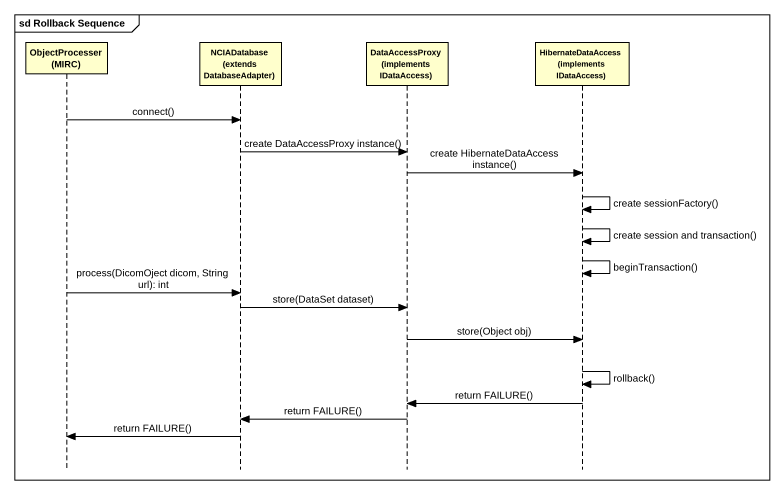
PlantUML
@startuml
mainframe sd Rollback Sequence
hide footbox
participant "ObjectProcesser (MIRC)" as ObjectProcesser_MIRC
participant "NCIADatabase (extends DatabaseAdapter)" as NCIADatabase_extends
participant "DataAccessProxy (implements IDataAccess)" as DataAccessProxy_implements
participant "HibernateDataAccess (implements IDataAccess)" as HibernateDataAccess

ObjectProcesser_MIRC -> NCIADatabase_extends : connect()
NCIADatabase_extends -> DataAccessProxy_implements : create DataAccessProxy instance()
DataAccessProxy_implements -> HibernateDataAccess : create HibernateDataAccess instance()
HibernateDataAccess -> HibernateDataAccess : create sessionFactory()
HibernateDataAccess -> HibernateDataAccess : create session and transaction()
HibernateDataAccess -> HibernateDataAccess : beginTransaction()
ObjectProcesser_MIRC -> NCIADatabase_extends : process(DicomOject dicom, String url): int
NCIADatabase_extends -> DataAccessProxy_implements : store(DataSet dataset)
DataAccessProxy_implements -> HibernateDataAccess : store(Object obj)
HibernateDataAccess -> HibernateDataAccess : rollback()
HibernateDataAccess -> DataAccessProxy_implements : return FAILURE()
DataAccessProxy_implements -> NCIADatabase_extends : return FAILURE()
NCIADatabase_extends -> ObjectProcesser_MIRC : return FAILURE()
@enduml
